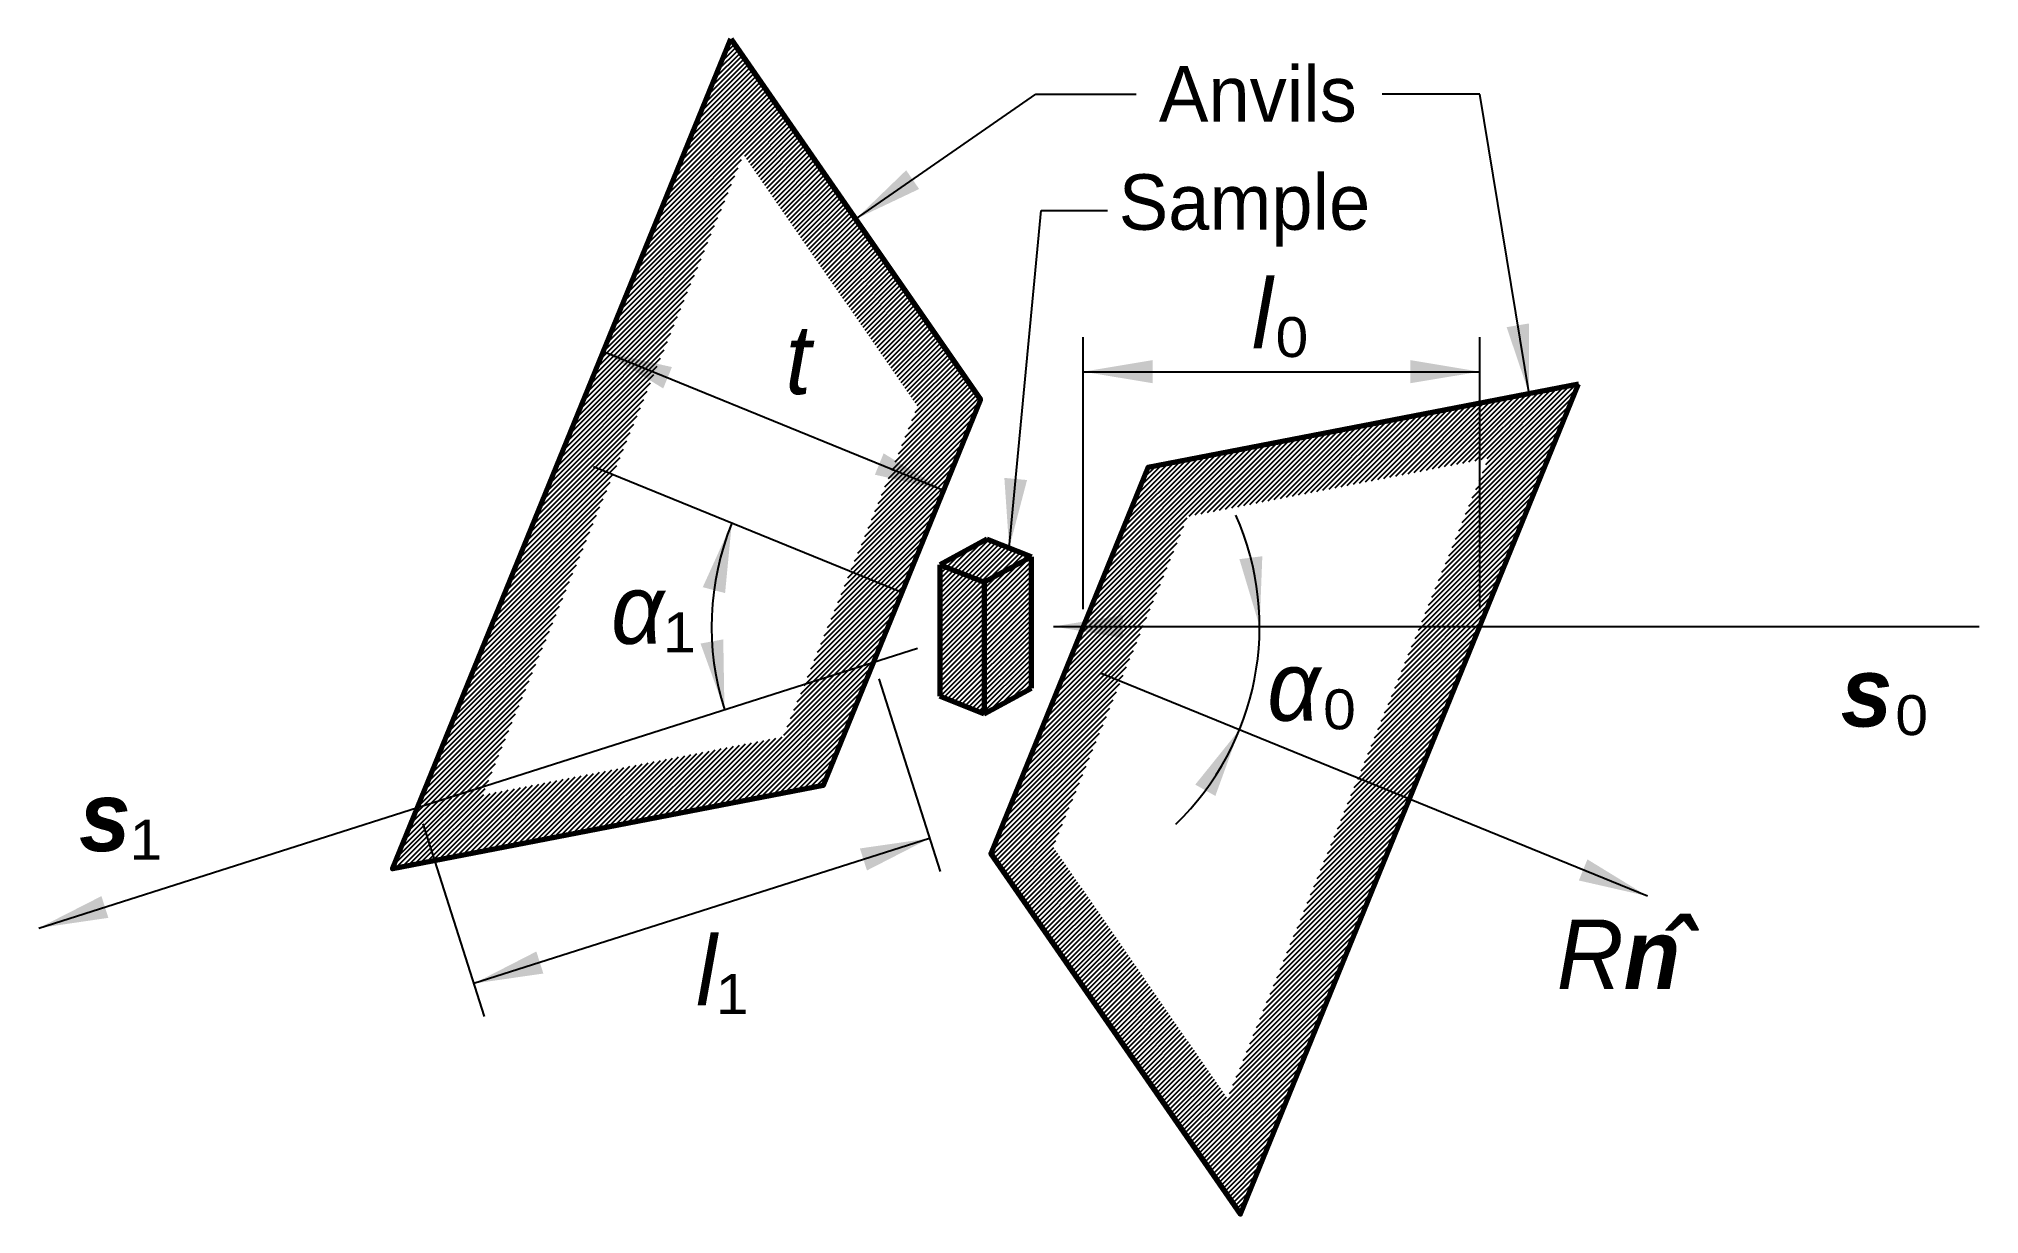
# Model space of a CAD drawing. Header units: millimetres. Extents: x -34.1 to 35.8, y -21.2 to 21.2.
import ezdxf

# ---------------------------------------------------------------- set-up
doc = ezdxf.new("R2010")
doc.units = ezdxf.units.MM
doc.linetypes.add('ACAD_ISO03W100', pattern=[30, 12, -18])
doc.layers.get('0').update_dxf_attribs({"lineweight": 25, "true_color": 0xffffff})
doc.styles.get("Standard").update_dxf_attribs({"font": ''})
doc.styles.add('textstyle0', font='')
doc.styles.add('textstyle1', font='')
doc.styles.add('textstyle2', font='')
doc.styles.add('textstyle3', font='')
doc.styles.add('textstyle4', font='')
doc.styles.add('textstyle5', font='')
doc.styles.add('textstyle6', font='')
doc.styles.add('textstyle7', font='')
doc.styles.add('textstyle8', font='')
doc.styles.add('textstyle9', font='')
doc.styles.get('Standard').set_extended_font_data('txt')
doc.styles.get('textstyle0').set_extended_font_data('Linux Biolinum O', italic=True)
doc.styles.get('textstyle1').set_extended_font_data('Linux Biolinum O', italic=True)
doc.styles.get('textstyle2').set_extended_font_data('Linux Biolinum O', italic=True)
doc.styles.get('textstyle3').set_extended_font_data('Linux Biolinum O', italic=True)
doc.styles.get('textstyle4').set_extended_font_data('Linux Biolinum O', italic=True)
doc.styles.get('textstyle5').set_extended_font_data('Linux Biolinum O', italic=True)
doc.styles.get('textstyle6').set_extended_font_data('Linux Biolinum O', italic=True)
doc.styles.get('textstyle7').set_extended_font_data('Linux Biolinum O', italic=True)
doc.styles.get('textstyle8').set_extended_font_data('Linux Biolinum O', italic=True)
doc.styles.get('textstyle9').set_extended_font_data('Arimo', italic=True)
doc.dimstyles.get("Standard").update_dxf_attribs({"dimtxt": 2.5, "dimasz": 2.5, "dimexe": 1.25, "dimexo": 0.625, "dimtad": 1, "dimtxsty": 'Standard', "dimcen": 2.5, "dimadec": 0, "dimazin": 0, "dimtfac": 1, "dimtmove": 0, "dimatfit": 3, "dimfxl": 1, "dimarcsym": 0})
pattern_1 = [(45, (0, 0), (-0.08838835, 0.08838835), [])]

msp = doc.modelspace()

# ---------------------------------------------------------------- hatches: boundary and pattern name
h = msp.add_hatch()
h.set_pattern_fill('ANSI31', color=256, scale=0.5, style=0)
h.set_pattern_definition(pattern_1)
h.paths.add_polyline_path([(-9.184, 21.186), (-0.184, 8.186), (-5.852, -5.727), (-21.374, -8.736)])
h.paths.add_polyline_path([(-8.725, 17.01), (-2.444, 7.938), (-7.295, -3.97), (-18.128, -6.07)])
h = msp.add_hatch()
h.set_pattern_fill('ANSI31', color=256, scale=0.5, style=0)
h.set_pattern_definition(pattern_1)
h.paths.add_polyline_path([(21.374, 8.736), (5.852, 5.727), (0.184, -8.186), (9.184, -21.186)])
h.paths.add_polyline_path([(8.725, -17.01), (2.444, -7.938), (7.295, 3.97), (18.128, 6.07)])
h = msp.add_hatch()
h.set_pattern_fill('ANSI36', color=256, scale=0.25, style=0)
h.set_pattern_definition(pattern_1)
h.paths.add_polyline_path([(0.051, 3.145), (-1.651, 2.225), (-1.651, -2.516), (-0.051, -3.145), (1.651, -2.225), (1.651, 2.516)])

# ---------------------------------------------------------------- linework, layer by layer
for p, q in [((-13.778, 9.909), (-1.516, 4.914)), ((3.519, 0.625), (3.519, 10.436)), ((17.815, 0.625), (17.815, 10.436)), ((3.519, 9.186), (17.815, 9.186)), ((-3.853, -1.883), (-1.641, -8.83)), ((-20.282, -7.116), (-18.069, -14.063)), ((-2.02, -7.639), (-18.448, -12.872))]:
    msp.add_line(p, q)
at = {"linetype": 'ACAD_ISO03W100'}
for p, q in [((-3.018, 1.229), (-15.279, 6.225)), ((15.279, -6.225), (3.018, -1.229))]:
    msp.add_line(p, q, dxfattribs=at)
at = {"lineweight": 70}
for p, q in [((0.051, 3.145), (-1.651, 2.225)), ((1.651, 2.516), (0.051, 3.145)), ((-1.651, 2.225), (-1.651, -2.516)), ((-1.651, 2.225), (-0.051, 1.597)), ((1.651, 2.516), (-0.051, 1.597)), ((1.651, -2.225), (1.651, 2.516)), ((-0.051, 1.597), (-0.051, -3.145)), ((-1.651, -2.516), (-0.051, -3.145)), ((-0.051, -3.145), (1.651, -2.225))]:
    msp.add_line(p, q, dxfattribs=at)
at = {"lineweight": 70, "flags": 128}
for points in [[(-9.184, 21.186), (-0.184, 8.186), (-5.852, -5.727), (-21.374, -8.736), (-9.184, 21.186)], [(21.374, 8.736), (5.852, 5.727), (0.184, -8.186), (9.184, -21.186), (21.374, 8.736)]]:
    msp.add_lwpolyline(points, dxfattribs=at)
for centre, radius, start, end in [((0, 0), 9.878, 157.83365, 197.66731), ((-0.032, -0.004), 9.909, 314.03998, 23.90622)]:
    msp.add_arc(centre, radius, start, end)
for points in [[(-13.778, 9.909), (-11.305, 9.352), (-11.619, 8.581)], [(3.519, 9.186), (6.019, 9.602), (6.019, 8.77)], [(17.815, 9.186), (15.315, 8.77), (15.315, 9.602)], [(-1.516, 4.914), (-3.989, 5.472), (-3.675, 6.243)], [(-9.148, 3.727), (-10.194, 1.418), (-9.389, 1.204)], [(9.878, 0), (9.15, 2.427), (9.976, 2.533)], [(-9.412, -2.998), (-9.455, -0.464), (-10.274, -0.614)], [(9.148, -3.727), (8.283, -6.109), (7.558, -5.7)], [(-2.02, -7.639), (-4.529, -8.001), (-4.276, -8.795)], [(-18.448, -12.872), (-15.94, -12.51), (-16.192, -11.716)]]:
    msp.add_solid(points)

# ---------------------------------------------------------------- texts
for s, insert, char_height, attachment_point, style in [('\\fLinux Biolinum O|b0|i0|c0|p0;\\H2;Anvils', (9.816, 19.186), 1, 5, 'textstyle2'), ('\\fLinux Biolinum O|b0|i0|c0|p0;\\H2;Sample', (4.8, 15), 1, 4, 'textstyle3'), ('\\fLinux Libertine O|b0|i1|c0|p0;\\H2.5;l\\fLinux Libertine O|b0|i0|c0|p0;₀', (10.667, 11.108), 1, 5, 'textstyle8'), ('\\fLinux Libertine O|b0|i1|c0|p0;\\H2.5;t', (-6.75, 9.613), 1, 5, 'textstyle6'), ('\\fLinux Libertine O|b0|i1|c0|p0;\\H2.5;α\\fLinux Libertine O|b0|i0|c0|p0;₁', (-11.982, 0.471), 1, 5, 'textstyle1'), ('\\fLinux Libertine O|b0|i1|c0|p0;\\H2.5;α\\fLinux Libertine O|b0|i0|c0|p0;₀', (11.8, -2.311), 1, 5, 'textstyle0'), ('\\fLinux Libertine O|b1|i1|c0|p0;\\H2.5;s\\fLinux Libertine O|b0|i0|c0|p0;₀', (32.449, -2.521), 1, 5, 'textstyle5'), ('\\fLinux Libertine O|b1|i1|c0|p0;\\H2.5;s\\fLinux Libertine O|b0|i0|c0|p0;₁', (-31.184, -7.002), 1, 5, 'textstyle4'), ('\\fLinux Libertine O|b0|i1|c0|p0;\\H2.5;R\\fLinux Libertine O|b1|i1|c0|p0;n̂', (22.816, -11.814), 1, 5, 'textstyle7'), ('\\fLinux Libertine O|b0|i1|c0|p0;l\\fLinux Libertine O|b0|i0|c0|p0;₁', (-9.498, -12.567), 2.5, 5, 'textstyle9')]:
    msp.add_mtext(s, dxfattribs=dict(insert=insert, char_height=char_height, attachment_point=attachment_point, style=style))

# ---------------------------------------------------------------- leaders
for points in [[(-4.684, 14.686), (1.816, 19.186), (5.431, 19.186)], [(19.594, 8.391), (17.816, 19.186), (14.293, 19.186)], [(0.851, 2.83), (2, 15), (4.399, 15)]]:
    msp.add_leader(points, dimstyle='Standard', override={"dimscale": 1})
at = {"has_arrowhead": 0}
msp.add_leader([(17.815, 8.046), (21.374, 8.736)], dimstyle='Standard', override={"dimscale": 1}, dxfattribs=at)
at = {"lineweight": 70}
for points in [[(2.451, 0), (35.816, 0)], [(-34.127, -10.87), (-2.451, -0.781)], [(23.855, -9.719), (15.279, -6.225)]]:
    msp.add_leader(points, dimstyle='Standard', override={"dimscale": 1}, dxfattribs=at)

doc.saveas('drawing.dxf')
